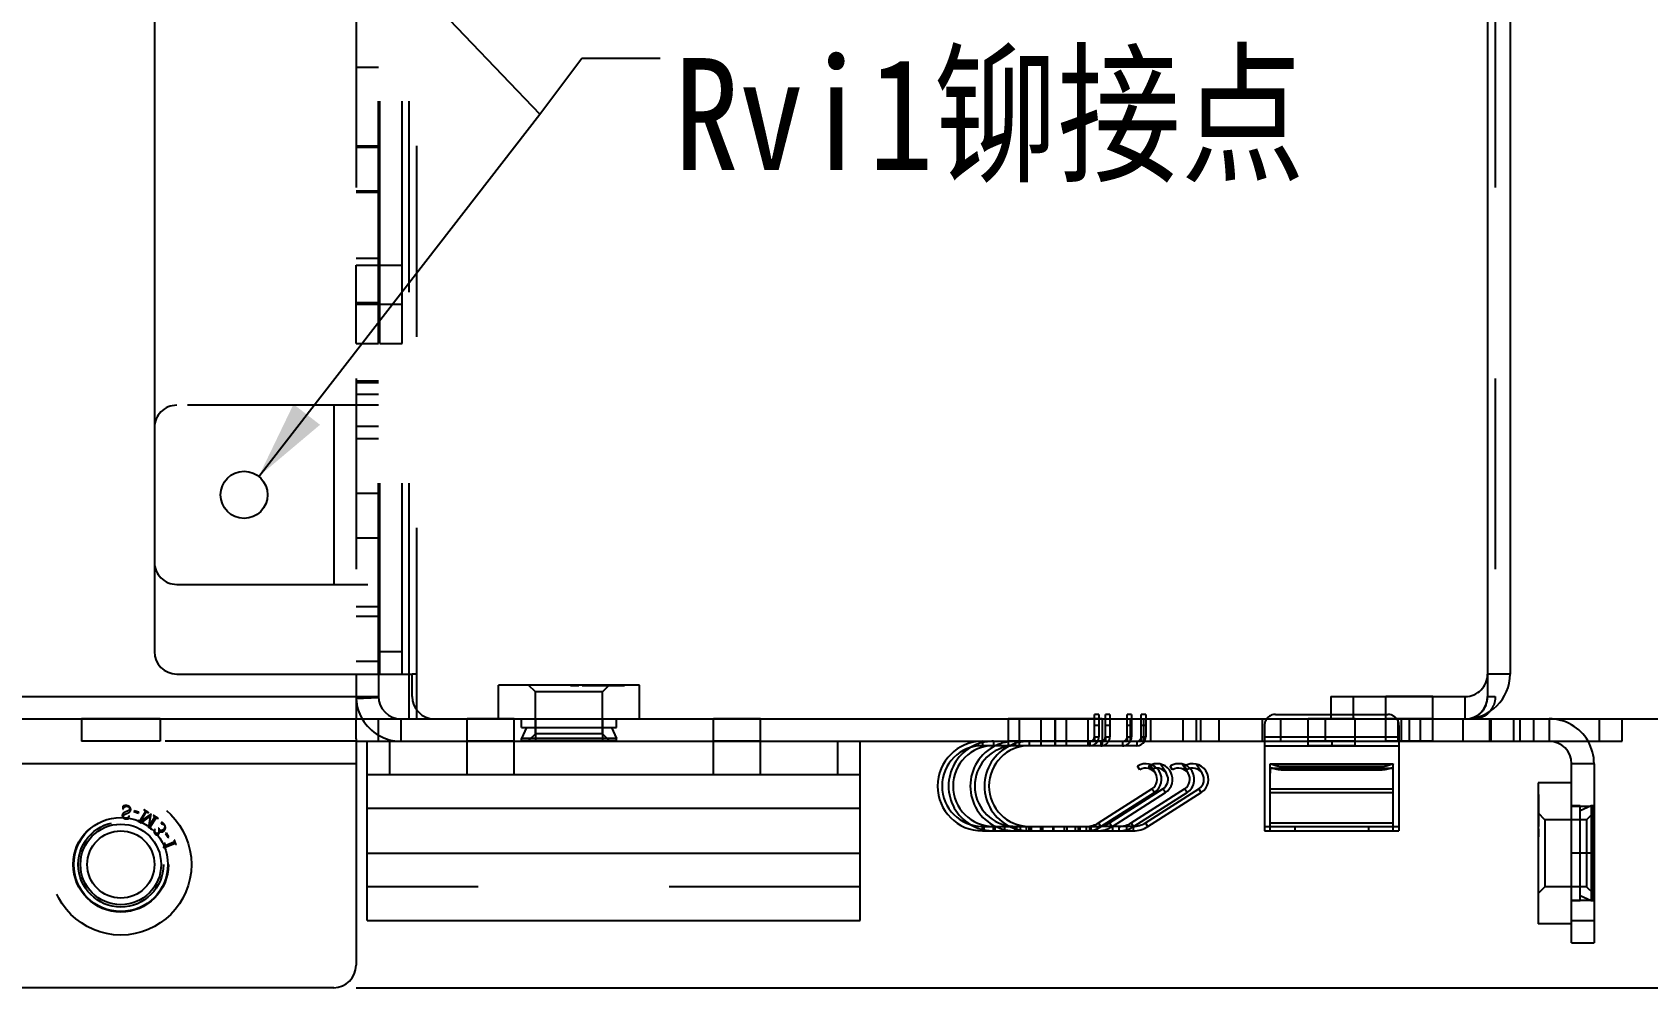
# Model space of a CAD drawing. Header units: millimetres. Extents: x 0 to 8948, y -1340 to 1100.
# Drawn here: x 5076 to 5148.1, y -556 to -513.4 of the extents above; entities that cross this region are included whole.
import ezdxf

# ---------------------------------------------------------------- set-up
doc = ezdxf.new("R2010")
doc.units = ezdxf.units.MM
doc.header["$LTSCALE"] = 85.25
doc.header["$PDMODE"] = 3
doc.header["$PDSIZE"] = 8
doc.linetypes.add('HIDDEN', pattern=[0.2, 0.1, -0.1])
doc.layers.get('0').update_dxf_attribs({"linetype": 'CONTINUOUS'})
doc.layers.get('Defpoints').update_dxf_attribs({"linetype": 'CONTINUOUS'})
doc.layers.add('02___PRT_ALL_AXES', color=7, linetype='CONTINUOUS')
doc.layers.add('DEFAULT_2', color=8, linetype='HIDDEN')
doc.styles.get("Standard").update_dxf_attribs({"font": 'txt', "width": 0.85})
doc.dimstyles.new('DIMSTYLE_1', dxfattribs={"dimtxt": 5, "dimasz": 3.5, "dimexe": 1.5, "dimexo": 1, "dimgap": 1.25, "dimtad": 1, "dimdsep": 46, "dimtxsty": 'Standard', "dimblk": '_FILLED', "dimblk1": '_FILLED', "dimblk2": '_FILLED', "dimcen": 0.09, "dimadec": 0, "dimazin": 0, "dimtp": 0.01, "dimtm": 0.01, "dimtfac": 1, "dimtofl": 0, "dimtmove": 0, "dimatfit": 3, "dimldrblk": '_FILLED', "dimfxl": 0, "dimtolj": 1, "dimarcsym": 0})
doc.dimstyles.get("Standard").update_dxf_attribs({"dimtxt": 2.5, "dimasz": 3.5, "dimexe": 1.5, "dimexo": 1, "dimtad": 1, "dimdsep": 46, "dimtxsty": 'Standard', "dimblk": '_FILLED', "dimblk1": '_FILLED', "dimblk2": '_FILLED', "dimcen": 0.09, "dimadec": 0, "dimazin": 0, "dimtol": 1, "dimtp": 0.01, "dimtm": 0.01, "dimtfac": 1, "dimtofl": 0, "dimtmove": 0, "dimatfit": 3, "dimldrblk": '_FILLED', "dimfxl": 0, "dimtolj": 1, "dimarcsym": 0})

# ---------------------------------------------------------------- blocks, each defined once
blk = doc.blocks.new('_FILLED')
at = {"color": 0, "linetype": 'ByBlock'}
blk.add_solid([(0, 0), (-1, 0.214), (-1, -0.214)], dxfattribs=at)
blk = doc.blocks.new('*D90')
at = {"color": 0, "linetype": 'Continuous', "lineweight": -2, "transparency": 16777216}
for p, q in [((5140.948, -492.731), (5163.981, -492.731)), ((5162.481, -496.231), (5162.481, -540.531)), ((5146.948, -544.031), (5163.981, -544.031))]:
    blk.add_line(p, q, dxfattribs=at)
at = {"layer": 'Defpoints', "color": 0, "linetype": 'Continuous', "transparency": 16777216}
for p in [(5139.948, -492.731), (5145.948, -544.031), (5162.481, -544.031)]:
    blk.add_point(p, dxfattribs=at)
at = {"color": 0, "linetype": 'Continuous', "lineweight": -2, "transparency": 16777216, "xscale": 3.5, "yscale": 3.5, "zscale": 3.5}
for p, rotation in [((5162.481, -492.731), 90), ((5162.481, -544.031), 270)]:
    blk.add_blockref('_FILLED', p, dxfattribs=dict(at, rotation=rotation))
at = {"color": 0, "linetype": 'Continuous', "transparency": 16777216, "insert": (5156.231, -518.381), "char_height": 5, "width": 21.25, "attachment_point": 2, "rotation": 90}
blk.add_mtext('\\A1;*51.3', dxfattribs=at)
blk = doc.blocks.new('*D91')
at = {"color": 0, "linetype": 'Continuous', "lineweight": -2, "transparency": 16777216}
for p, q in [((5090.448, -476.031), (5190.385, -476.031)), ((5188.885, -479.531), (5188.885, -552.531)), ((5090.448, -556.031), (5190.385, -556.031))]:
    blk.add_line(p, q, dxfattribs=at)
at = {"layer": 'Defpoints', "color": 0, "linetype": 'Continuous', "transparency": 16777216}
for p in [(5089.448, -476.031), (5089.448, -556.031), (5188.885, -556.031)]:
    blk.add_point(p, dxfattribs=at)
at = {"color": 0, "linetype": 'Continuous', "lineweight": -2, "transparency": 16777216, "xscale": 3.5, "yscale": 3.5, "zscale": 3.5}
for p, rotation in [((5188.885, -476.031), 90), ((5188.885, -556.031), 270)]:
    blk.add_blockref('_FILLED', p, dxfattribs=dict(at, rotation=rotation))
at = {"color": 0, "linetype": 'Continuous', "transparency": 16777216, "insert": (5182.635, -516.031), "char_height": 5, "width": 12.75, "attachment_point": 2, "rotation": 90}
blk.add_mtext('\\A1;*80', dxfattribs=at)

msp = doc.modelspace()

# ---------------------------------------------------------------- linework, layer by layer
at = {"color": 3, "linetype": 'Continuous'}
for p, q in [((5140.948, -494.731), (5140.948, -543.031)), ((5141.948, -494.731), (5141.948, -542.031)), ((5081.448, -495.731), (5081.448, -541.031)), ((5082.448, -542.031), (5092.948, -542.031)), ((5090.448, -542.031), (5090.448, -544.031)), ((5091.448, -542.031), (5091.448, -543.031)), ((5092.948, -543.031), (5092.948, -542.031)), ((4774.448, -543.031), (5090.448, -543.031)), ((4774.448, -544.031), (5146.948, -544.031)), ((5090.448, -544.921), (5090.448, -555.031)), ((5130.988, -545.031), (5130.988, -549.031)), ((5136.988, -545.031), (5136.988, -549.031)), ((5090.448, -546.031), (4774.448, -546.031)), ((5145.698, -546.031), (5145.698, -554.031)), ((5112.948, -546.531), (5090.948, -546.531)), ((5090.948, -553.031), (5090.948, -546.531)), ((5112.948, -553.031), (5112.948, -546.531)), ((5123.693, -548.842), (5126.075, -547.321)), ((5124.201, -548.831), (5126.565, -547.321)), ((5125.177, -548.827), (5127.535, -547.321)), ((5125.783, -548.842), (5128.165, -547.321)), ((5112.948, -548.031), (5090.948, -548.031)), ((5118.398, -549.031), (5125.137, -549.031)), ((5130.988, -549.031), (5136.988, -549.031)), ((5090.948, -550.031), (5112.948, -550.031)), ((5090.948, -553.031), (5112.948, -553.031)), ((5089.448, -556.031), (4981.948, -556.031))]:
    msp.add_line(p, q, dxfattribs=at)
at = {"color": 7, "linetype": 'Continuous'}
for p, q in [((5092.824, -544.031), (5092.824, -542.031)), ((5141.948, -542.031), (5140.948, -542.031)), ((5090.448, -543.031), (5091.448, -543.031)), ((5091.449, -543.085), (5090.451, -543.138)), ((5090.448, -544.921), (5090.448, -544.031)), ((5091.448, -545.031), (5091.448, -544.031)), ((5145.948, -545.031), (5145.948, -544.031)), ((5146.948, -545.031), (5146.948, -544.031)), ((5090.448, -545.031), (5146.948, -545.031)), ((5090.948, -546.531), (5090.948, -545.031)), ((5091.948, -546.531), (5091.948, -545.031)), ((5111.948, -546.531), (5111.948, -545.031)), ((5112.948, -546.531), (5112.948, -545.031)), ((5118.398, -545.031), (5118.398, -545.231)), ((5125.288, -545.231), (5118.398, -545.231)), ((5123.198, -545.031), (5123.198, -545.231)), ((5125.288, -545.031), (5125.288, -545.231)), ((5125.429, -546.31), (5125.321, -546.141)), ((5126.119, -546.462), (5125.855, -546.049)), ((5125.919, -546.31), (5125.895, -546.273)), ((5126.609, -546.462), (5126.345, -546.049)), ((5126.889, -546.31), (5126.781, -546.141)), ((5127.579, -546.462), (5127.315, -546.049)), ((5127.519, -546.31), (5127.411, -546.141)), ((5128.209, -546.462), (5127.945, -546.049)), ((5145.698, -546.031), (5144.698, -546.031)), ((5144.698, -554.031), (5144.698, -546.031)), ((5123.586, -548.674), (5125.967, -547.153)), ((5124.076, -548.674), (5126.457, -547.153)), ((5125.046, -548.674), (5127.427, -547.153)), ((5125.676, -548.674), (5128.057, -547.153)), ((5126.075, -547.321), (5125.967, -547.153)), ((5126.565, -547.321), (5126.457, -547.153)), ((5127.535, -547.321), (5127.427, -547.153)), ((5128.165, -547.321), (5128.057, -547.153)), ((5144.698, -546.881), (5143.198, -546.881)), ((5143.198, -546.881), (5143.198, -553.181)), ((5118.398, -548.831), (5123.047, -548.831)), ((5118.398, -549.031), (5118.398, -548.831)), ((5118.465, -548.831), (5118.465, -549.031)), ((5118.898, -548.831), (5118.898, -549.031)), ((5123.047, -549.031), (5123.047, -548.831)), ((5123.693, -548.842), (5123.586, -548.674)), ((5125.137, -548.831), (5123.711, -548.831)), ((5124.176, -548.831), (5124.076, -548.674)), ((5125.146, -548.83), (5125.046, -548.674)), ((5125.137, -549.031), (5125.137, -548.831)), ((5125.783, -548.842), (5125.676, -548.674)), ((5144.698, -553.181), (5143.198, -553.181)), ((5144.698, -553.031), (5145.698, -553.031)), ((5144.698, -554.031), (5145.698, -554.031))]:
    msp.add_line(p, q, dxfattribs=at)
for radius in [1.8, 1.5]:
    msp.add_circle((5079.948, -550.531), radius, dxfattribs=at)
at = {"color": 3, "linetype": 'Continuous'}
for centre, radius, start, end in [((5082.448, -541.031), 1, 180, 270), ((5139.948, -542.031), 2, 270, 0), ((5092.448, -543.031), 1, 180, 270), ((5093.948, -543.031), 1, 180, 270), ((5139.948, -543.031), 1, 270, 0), ((5143.698, -546.031), 2, 0, 30.13533), ((5118.398, -547.031), 2, 90, 270), ((5118.888, -547.031), 2, 120.99268, 239.00732), ((5119.858, -547.031), 2, 115.38908, 244.61092), ((5120.488, -547.031), 2, 115.38908, 244.61092), ((5125.698, -546.731), 0.7, 302.57236, 122.57236), ((5126.188, -546.731), 0.7, 302.57236, 110.87771), ((5127.158, -546.731), 0.7, 63.36897, 122.57236), ((5127.788, -546.731), 0.7, 302.57236, 122.57236), ((5127.158, -546.731), 0.7, 302.57236, 43.7689), ((5123.047, -547.831), 1.2, 270, 302.57236), ((5125.137, -547.831), 1.2, 270, 302.57236), ((5089.448, -555.031), 1, 270, 0)]:
    msp.add_arc(centre, radius, start, end, dxfattribs=at)
at = {"color": 7, "linetype": 'Continuous'}
for centre, radius, start, end in [((5092.448, -543.031), 2, 183.07692, 210.14935), ((5118.398, -547.031), 1.8, 90, 270), ((5118.888, -547.031), 1.8, 90, 270), ((5119.858, -547.031), 1.8, 98.83853, 261.16147), ((5120.488, -547.031), 1.8, 90, 270), ((5123.198, -544.831), 0.4, 270, 329.64444), ((5125.288, -544.831), 0.4, 270, 329.64444), ((5143.698, -546.031), 1, 0, 90), ((5125.698, -546.731), 0.5, 302.57236, 122.57236), ((5126.188, -546.731), 0.5, 119.91535, 122.57236), ((5126.188, -546.731), 0.5, 302.57236, 90.31331), ((5127.158, -546.731), 0.5, 302.57236, 122.57236), ((5127.788, -546.731), 0.5, 302.57236, 122.57236), ((5123.047, -547.831), 1, 270, 302.57236), ((5123.537, -547.831), 1, 282.31801, 302.57236), ((5124.507, -547.831), 1, 270, 302.57236), ((5125.137, -547.831), 1, 270, 302.57236)]:
    msp.add_arc(centre, radius, start, end, dxfattribs=at)
at = {"color": 3, "linetype": 'Continuous'}
for points in [[(5140.71, -543.955), (5140.598, -544.004), (5140.473, -544.031), (5140.35, -544.031)], [(5141.015, -543.738), (5140.929, -543.829), (5140.824, -543.905), (5140.71, -543.955)]]:
    msp.add_open_spline(points, degree=3, dxfattribs=at)
at = {"layer": '02___PRT_ALL_AXES', "color": 8, "linetype": 'HIDDEN'}
for p, q in [((5090.448, -523.781), (5091.448, -523.781)), ((5090.448, -527.281), (5090.448, -523.781)), ((5091.448, -527.281), (5091.448, -523.781)), ((5091.508, -523.781), (5092.508, -523.781)), ((5091.508, -527.281), (5091.508, -523.781)), ((5092.508, -527.281), (5092.508, -523.781)), ((5091.448, -525.531), (5090.448, -525.531)), ((5092.508, -525.531), (5091.508, -525.531)), ((5090.448, -527.281), (5091.448, -527.281)), ((5091.508, -527.281), (5092.508, -527.281)), ((5138.498, -543.031), (5136.398, -543.031)), ((5136.398, -545.031), (5136.398, -543.031)), ((5138.498, -545.031), (5138.498, -543.031)), ((5081.698, -544.031), (5078.198, -544.031)), ((5078.198, -544.031), (5078.198, -545.031)), ((5081.698, -544.031), (5081.698, -545.031)), ((5097.498, -544.031), (5095.398, -544.031)), ((5095.398, -546.531), (5095.398, -544.031)), ((5097.498, -546.531), (5097.498, -544.031)), ((5098.448, -544.031), (5101.448, -544.031)), ((5098.448, -544.031), (5098.448, -545.031)), ((5101.448, -544.031), (5101.448, -545.031)), ((5108.498, -544.031), (5106.398, -544.031)), ((5106.398, -546.531), (5106.398, -544.031)), ((5108.498, -546.531), (5108.498, -544.031)), ((5123.738, -544.031), (5119.548, -544.031)), ((5119.548, -544.031), (5119.548, -545.231)), ((5120.038, -544.031), (5120.038, -545.231)), ((5121.008, -544.031), (5121.008, -545.231)), ((5121.638, -544.031), (5121.638, -545.231)), ((5121.648, -544.031), (5121.648, -545.231)), ((5122.138, -544.031), (5122.138, -545.231)), ((5123.108, -544.031), (5123.108, -545.231)), ((5123.738, -544.031), (5123.738, -545.231)), ((5135.038, -544.031), (5132.938, -544.031)), ((5132.938, -545.231), (5132.938, -544.031)), ((5135.038, -545.231), (5135.038, -544.031)), ((5138.498, -544.031), (5136.398, -544.031)), ((5137.448, -544.031), (5137.448, -545.031)), ((5081.698, -545.031), (5078.198, -545.031)), ((5097.498, -545.031), (5095.398, -545.031)), ((5098.448, -545.031), (5101.448, -545.031)), ((5108.498, -545.031), (5106.398, -545.031)), ((5123.738, -545.031), (5119.548, -545.031)), ((5123.738, -545.231), (5119.548, -545.231)), ((5135.038, -545.031), (5132.938, -545.031)), ((5135.038, -545.231), (5132.938, -545.231)), ((5133.988, -545.031), (5133.988, -545.231)), ((5138.498, -545.031), (5136.398, -545.031)), ((5097.498, -546.531), (5095.398, -546.531)), ((5108.498, -546.531), (5106.398, -546.531)), ((5144.698, -547.931), (5145.698, -547.931)), ((5144.698, -552.131), (5144.698, -547.931)), ((5145.698, -552.131), (5145.698, -547.931)), ((5145.698, -550.031), (5144.698, -550.031)), ((5144.698, -552.131), (5145.698, -552.131))]:
    msp.add_line(p, q, dxfattribs=at)
at = {"layer": '02___PRT_ALL_AXES', "color": 3, "linetype": 'Continuous'}
for centre, radius in [((5085.448, -534.031), 1.05), ((5079.948, -550.531), 2.1)]:
    msp.add_circle(centre, radius, dxfattribs=at)
at = {"layer": 'DEFAULT_2', "color": 8, "linetype": 'HIDDEN'}
for p, q in [((5090.448, -494.731), (5090.448, -542.031)), ((5091.448, -542.031), (5091.448, -494.731)), ((5091.508, -542.031), (5091.508, -494.731)), ((5092.508, -542.031), (5092.508, -494.731)), ((5092.824, -542.031), (5092.824, -494.731)), ((5093.166, -544.031), (5093.166, -494.731)), ((5141.29, -494.731), (5141.29, -543.031)), ((5091.448, -514.96), (5090.448, -514.96)), ((5091.448, -518.46), (5090.448, -518.46)), ((5091.448, -518.531), (5090.448, -518.531)), ((5090.448, -520.46), (5091.448, -520.46)), ((5091.448, -520.531), (5090.448, -520.531)), ((5090.448, -523.46), (5091.448, -523.46)), ((5091.448, -525.46), (5090.448, -525.46)), ((5091.448, -528.96), (5090.448, -528.96)), ((5091.448, -529.031), (5090.448, -529.031)), ((5090.448, -529.531), (5091.448, -529.531)), ((5091.448, -530.031), (5082.448, -530.031)), ((5089.448, -530.031), (5089.448, -538.031)), ((5090.448, -530.96), (5091.448, -530.96)), ((5091.448, -531.531), (5090.448, -531.531)), ((5090.448, -533.96), (5091.448, -533.96)), ((5091.448, -535.96), (5090.448, -535.96)), ((5082.448, -538.031), (5091.448, -538.031)), ((5091.448, -539.031), (5090.448, -539.031)), ((5091.448, -539.46), (5090.448, -539.46)), ((5091.508, -541.031), (5092.508, -541.031)), ((5090.448, -541.46), (5091.448, -541.46)), ((5093.166, -542.031), (5092.948, -542.031)), ((5103.098, -542.531), (5096.798, -542.531)), ((5096.798, -544.031), (5096.798, -542.531)), ((5098.448, -542.831), (5098.148, -542.531)), ((5101.448, -542.831), (5098.448, -542.831)), ((5098.448, -544.701), (5098.448, -542.831)), ((5100.011, -542.531), (5100.011, -542.551)), ((5100.392, -542.551), (5100.011, -542.551)), ((5100.012, -542.551), (5100.012, -542.531)), ((5100.039, -542.551), (5100.039, -542.531)), ((5100.044, -542.531), (5100.044, -542.551)), ((5100.05, -542.551), (5100.05, -542.531)), ((5100.052, -542.551), (5100.052, -542.531)), ((5100.058, -542.531), (5100.058, -542.551)), ((5100.058, -542.551), (5100.058, -542.531)), ((5100.084, -542.551), (5100.084, -542.531)), ((5100.091, -542.551), (5100.091, -542.531)), ((5100.118, -542.551), (5100.118, -542.531)), ((5100.163, -542.551), (5100.163, -542.531)), ((5100.175, -542.551), (5100.175, -542.531)), ((5100.199, -542.551), (5100.199, -542.531)), ((5100.208, -542.551), (5100.208, -542.531)), ((5100.209, -542.551), (5100.209, -542.531)), ((5100.225, -542.551), (5100.225, -542.531)), ((5100.303, -542.551), (5100.303, -542.531)), ((5100.306, -542.551), (5100.306, -542.531)), ((5100.311, -542.531), (5100.311, -542.551)), ((5100.311, -542.551), (5100.311, -542.531)), ((5100.318, -542.551), (5100.318, -542.531)), ((5100.34, -542.551), (5100.34, -542.531)), ((5100.34, -542.551), (5100.34, -542.531)), ((5100.341, -542.551), (5100.341, -542.531)), ((5100.351, -542.551), (5100.351, -542.531)), ((5100.391, -542.551), (5100.391, -542.531)), ((5100.392, -542.551), (5100.392, -542.531)), ((5100.532, -542.551), (5100.532, -542.531)), ((5102.423, -542.551), (5100.532, -542.551)), ((5100.543, -542.551), (5100.543, -542.531)), ((5100.703, -542.551), (5100.703, -542.531)), ((5100.71, -542.551), (5100.71, -542.531)), ((5100.738, -542.551), (5100.738, -542.531)), ((5100.75, -542.551), (5100.75, -542.531)), ((5100.779, -542.551), (5100.779, -542.531)), ((5100.786, -542.551), (5100.786, -542.531)), ((5100.814, -542.551), (5100.814, -542.531)), ((5100.849, -542.531), (5100.849, -542.551)), ((5100.978, -542.551), (5100.978, -542.531)), ((5100.986, -542.531), (5100.986, -542.551)), ((5101.016, -542.551), (5101.016, -542.531)), ((5101.034, -542.531), (5101.034, -542.551)), ((5101.044, -542.551), (5101.044, -542.531)), ((5101.057, -542.551), (5101.057, -542.531)), ((5101.085, -542.551), (5101.085, -542.531)), ((5101.103, -542.531), (5101.103, -542.551)), ((5101.179, -542.551), (5101.179, -542.531)), ((5101.18, -542.551), (5101.18, -542.531)), ((5101.187, -542.551), (5101.187, -542.531)), ((5101.216, -542.551), (5101.216, -542.531)), ((5101.255, -542.551), (5101.255, -542.531)), ((5101.257, -542.551), (5101.257, -542.531)), ((5101.267, -542.531), (5101.267, -542.551)), ((5101.268, -542.551), (5101.268, -542.531)), ((5101.279, -542.531), (5101.279, -542.551)), ((5101.291, -542.551), (5101.291, -542.531)), ((5101.302, -542.551), (5101.302, -542.531)), ((5101.326, -542.531), (5101.326, -542.551)), ((5101.333, -542.551), (5101.333, -542.531)), ((5101.392, -542.551), (5101.392, -542.531)), ((5101.4, -542.531), (5101.4, -542.551)), ((5101.433, -542.551), (5101.433, -542.531)), ((5101.434, -542.531), (5101.434, -542.551)), ((5101.435, -542.531), (5101.435, -542.551)), ((5101.448, -542.831), (5101.748, -542.531)), ((5101.448, -544.701), (5101.448, -542.831)), ((5101.449, -542.551), (5101.449, -542.531)), ((5101.461, -542.551), (5101.461, -542.531)), ((5101.464, -542.531), (5101.464, -542.551)), ((5101.465, -542.551), (5101.465, -542.531)), ((5101.474, -542.551), (5101.474, -542.531)), ((5101.479, -542.531), (5101.479, -542.551)), ((5101.492, -542.551), (5101.492, -542.531)), ((5101.494, -542.551), (5101.494, -542.531)), ((5101.51, -542.551), (5101.51, -542.531)), ((5101.516, -542.551), (5101.516, -542.531)), ((5101.541, -542.531), (5101.541, -542.551)), ((5101.552, -542.551), (5101.552, -542.531)), ((5101.553, -542.551), (5101.553, -542.531)), ((5101.614, -542.551), (5101.614, -542.531)), ((5101.615, -542.551), (5101.615, -542.531)), ((5101.622, -542.551), (5101.622, -542.531)), ((5101.624, -542.551), (5101.624, -542.531)), ((5101.637, -542.531), (5101.637, -542.551)), ((5101.64, -542.551), (5101.64, -542.531)), ((5101.643, -542.551), (5101.643, -542.531)), ((5101.657, -542.531), (5101.657, -542.551)), ((5101.658, -542.551), (5101.658, -542.531)), ((5101.66, -542.551), (5101.66, -542.531)), ((5101.662, -542.551), (5101.662, -542.531)), ((5101.68, -542.551), (5101.68, -542.531)), ((5101.747, -542.531), (5101.747, -542.551)), ((5101.754, -542.531), (5101.754, -542.551)), ((5101.756, -542.551), (5101.756, -542.531)), ((5101.76, -542.551), (5101.76, -542.531)), ((5101.79, -542.551), (5101.79, -542.531)), ((5101.802, -542.551), (5101.802, -542.531)), ((5101.847, -542.551), (5101.847, -542.531)), ((5101.848, -542.531), (5101.848, -542.551)), ((5101.859, -542.551), (5101.859, -542.531)), ((5101.87, -542.551), (5101.87, -542.531)), ((5101.876, -542.551), (5101.876, -542.531)), ((5101.877, -542.551), (5101.877, -542.531)), ((5101.904, -542.551), (5101.904, -542.531)), ((5101.906, -542.551), (5101.906, -542.531)), ((5101.907, -542.551), (5101.907, -542.531)), ((5101.927, -542.551), (5101.927, -542.531)), ((5101.939, -542.551), (5101.939, -542.531)), ((5101.948, -542.551), (5101.948, -542.531)), ((5101.981, -542.551), (5101.981, -542.531)), ((5102.062, -542.551), (5102.062, -542.531)), ((5102.095, -542.551), (5102.095, -542.531)), ((5102.318, -542.531), (5102.318, -542.551)), ((5102.328, -542.551), (5102.328, -542.531)), ((5102.339, -542.551), (5102.339, -542.531)), ((5102.34, -542.551), (5102.34, -542.531)), ((5102.341, -542.551), (5102.341, -542.531)), ((5102.342, -542.531), (5102.342, -542.551)), ((5102.38, -542.551), (5102.38, -542.531)), ((5102.387, -542.531), (5102.387, -542.551)), ((5102.41, -542.551), (5102.41, -542.531)), ((5102.423, -542.551), (5102.423, -542.531)), ((5103.098, -544.031), (5103.098, -542.531)), ((5133.948, -543.031), (5139.948, -543.031)), ((5133.948, -543.031), (5133.948, -544.031)), ((5134.948, -543.031), (5134.948, -544.031)), ((5139.948, -544.031), (5139.948, -543.031)), ((5140.948, -543.031), (5141.29, -543.031)), ((5092.448, -544.031), (5092.448, -545.031)), ((5097.823, -544.411), (5097.823, -544.031)), ((5102.073, -544.411), (5102.073, -544.031)), ((5123.598, -543.831), (5123.398, -543.831)), ((5123.398, -544.831), (5123.398, -543.831)), ((5123.598, -543.831), (5123.598, -544.831)), ((5124.088, -543.831), (5123.888, -543.831)), ((5123.888, -544.831), (5123.888, -543.831)), ((5124.088, -543.831), (5124.088, -544.831)), ((5125.058, -543.831), (5124.858, -543.831)), ((5124.858, -544.831), (5124.858, -543.831)), ((5124.998, -544.031), (5124.998, -545.031)), ((5125.058, -543.831), (5125.058, -544.831)), ((5125.688, -543.831), (5125.488, -543.831)), ((5125.488, -544.831), (5125.488, -543.831)), ((5125.588, -544.031), (5125.588, -545.031)), ((5125.688, -543.831), (5125.688, -544.831)), ((5125.898, -544.031), (5125.898, -545.031)), ((5125.908, -544.031), (5125.908, -545.031)), ((5127.338, -544.031), (5127.338, -545.031)), ((5127.948, -545.031), (5127.948, -544.031)), ((5128.138, -544.031), (5128.138, -545.031)), ((5128.948, -544.031), (5128.948, -545.031)), ((5130.888, -544.031), (5130.888, -545.031)), ((5131.488, -543.831), (5136.488, -543.831)), ((5131.698, -544.031), (5131.698, -545.031)), ((5133.698, -544.031), (5133.698, -545.031)), ((5136.948, -544.031), (5136.948, -545.031)), ((5137.088, -544.031), (5137.088, -545.031)), ((5137.948, -545.031), (5137.948, -544.031)), ((5139.838, -544.031), (5139.838, -545.031)), ((5141.038, -544.031), (5141.038, -545.031)), ((5141.098, -544.031), (5141.098, -545.031)), ((5142.098, -544.031), (5142.098, -545.031)), ((5142.108, -544.031), (5142.108, -545.031)), ((5142.388, -544.031), (5142.388, -545.031)), ((5142.998, -544.031), (5142.998, -545.031)), ((5143.698, -544.031), (5143.698, -545.031)), ((5097.823, -544.411), (5102.073, -544.411)), ((5098.048, -544.411), (5097.823, -544.901)), ((5102.073, -544.901), (5097.823, -544.901)), ((5097.823, -545.001), (5097.823, -544.901)), ((5097.823, -545.001), (5102.073, -545.001)), ((5098.448, -544.701), (5098.148, -545.001)), ((5101.448, -544.701), (5098.448, -544.701)), ((5101.448, -544.701), (5101.748, -545.001)), ((5101.848, -544.411), (5102.073, -544.901)), ((5102.073, -545.001), (5102.073, -544.901)), ((5123.598, -544.331), (5123.398, -544.331)), ((5123.398, -544.831), (5123.598, -544.831)), ((5123.398, -544.831), (5123.398, -545.031)), ((5124.088, -544.331), (5123.888, -544.331)), ((5123.888, -544.831), (5124.088, -544.831)), ((5123.888, -544.831), (5123.888, -545.031)), ((5125.058, -544.331), (5124.858, -544.331)), ((5124.858, -544.831), (5125.058, -544.831)), ((5124.858, -544.831), (5124.858, -545.031)), ((5125.688, -544.331), (5125.488, -544.331)), ((5125.488, -544.831), (5125.688, -544.831)), ((5125.488, -544.831), (5125.488, -545.031)), ((5130.988, -544.331), (5130.988, -545.031)), ((5130.988, -544.831), (5136.988, -544.831)), ((5136.988, -544.331), (5136.988, -545.031)), ((5090.448, -545.031), (4774.448, -545.031)), ((5118.888, -545.031), (5118.888, -545.231)), ((5119.858, -545.031), (5119.858, -545.231)), ((5120.488, -545.031), (5120.488, -545.231)), ((5123.688, -545.031), (5123.688, -545.231)), ((5124.658, -545.031), (5124.658, -545.231)), ((5130.988, -545.231), (5136.988, -545.231)), ((5125.895, -546.273), (5125.811, -546.141)), ((5131.238, -549.031), (5131.238, -546.049)), ((5131.255, -546.031), (5136.721, -546.031)), ((5131.296, -546.231), (5136.679, -546.231)), ((5131.738, -546.141), (5136.238, -546.141)), ((5131.738, -546.31), (5131.738, -546.141)), ((5131.738, -546.31), (5136.238, -546.31)), ((5136.238, -546.31), (5136.238, -546.141)), ((5136.738, -549.031), (5136.738, -546.049)), ((5131.238, -547.153), (5136.738, -547.153)), ((5131.238, -547.321), (5136.738, -547.321)), ((5143.218, -547.402), (5143.198, -547.402)), ((5143.218, -547.404), (5143.198, -547.404)), ((5143.218, -547.43), (5143.198, -547.43)), ((5143.218, -547.431), (5143.198, -547.431)), ((5143.218, -547.462), (5143.198, -547.462)), ((5143.218, -547.466), (5143.198, -547.466)), ((5143.218, -547.472), (5143.198, -547.472)), ((5143.218, -547.552), (5143.198, -547.552)), ((5143.218, -547.565), (5143.198, -547.565)), ((5143.218, -547.567), (5143.198, -547.567)), ((5143.198, -547.589), (5143.218, -547.589)), ((5143.218, -547.595), (5143.198, -547.595)), ((5143.218, -547.601), (5143.198, -547.601)), ((5143.218, -547.616), (5143.198, -547.616)), ((5143.218, -547.634), (5143.198, -547.634)), ((5143.218, -547.635), (5143.198, -547.635)), ((5143.218, -547.652), (5143.198, -547.652)), ((5143.218, -547.668), (5143.198, -547.668)), ((5143.218, -547.668), (5143.198, -547.668)), ((5143.218, -547.671), (5143.198, -547.671)), ((5143.218, -547.684), (5143.198, -547.684)), ((5143.198, -547.687), (5143.218, -547.687)), ((5143.218, -547.69), (5143.198, -547.69)), ((5143.218, -547.697), (5143.198, -547.697)), ((5143.198, -547.698), (5143.218, -547.698)), ((5143.218, -547.71), (5143.198, -547.71)), ((5143.218, -547.712), (5143.198, -547.712)), ((5143.218, -547.723), (5143.198, -547.723)), ((5143.218, -547.734), (5143.198, -547.734)), ((5143.218, -547.742), (5143.198, -547.742)), ((5143.218, -547.755), (5143.198, -547.755)), ((5143.218, -547.774), (5143.198, -547.774)), ((5143.218, -547.811), (5143.198, -547.811)), ((5143.218, -547.83), (5143.198, -547.83)), ((5143.198, -547.838), (5143.218, -547.838)), ((5143.218, -547.851), (5143.198, -547.851)), ((5143.218, -547.864), (5143.198, -547.864)), ((5143.218, -547.866), (5143.198, -547.866)), ((5143.218, -547.867), (5143.198, -547.867)), ((5143.218, -547.888), (5143.198, -547.888)), ((5143.218, -547.894), (5143.198, -547.894)), ((5143.218, -547.908), (5143.198, -547.908)), ((5143.218, -547.402), (5143.218, -548.833)), ((5145.078, -547.906), (5144.698, -547.906)), ((5145.568, -547.906), (5145.078, -548.131)), ((5145.078, -552.156), (5145.078, -547.906)), ((5145.668, -547.906), (5145.568, -547.906)), ((5145.568, -547.906), (5145.568, -552.156)), ((5145.668, -552.156), (5145.668, -547.906)), ((5080.044, -547.93), (5080.039, -548.065)), ((5080.039, -548.065), (5080.052, -548.067)), ((5080.318, -548.367), (5080.306, -548.366)), ((5080.311, -548.47), (5080.318, -548.367)), ((5080.543, -548.134), (5080.532, -548.171)), ((5080.532, -548.171), (5080.738, -548.234)), ((5080.75, -548.197), (5080.543, -548.134)), ((5080.71, -548.575), (5080.703, -548.588)), ((5080.786, -548.61), (5080.71, -548.575)), ((5080.738, -548.234), (5080.75, -548.197)), ((5081.034, -548.198), (5080.786, -548.61)), ((5080.814, -548.614), (5081.057, -548.212)), ((5081.302, -548.274), (5080.814, -548.614)), ((5080.849, -548.676), (5081.255, -548.394)), ((5080.986, -548.089), (5080.978, -548.101)), ((5080.978, -548.101), (5081.016, -548.135)), ((5081.103, -548.187), (5081.18, -548.223)), ((5081.255, -548.394), (5081.179, -548.875)), ((5081.18, -548.223), (5081.187, -548.21)), ((5081.216, -548.81), (5081.302, -548.274)), ((5081.435, -548.447), (5081.216, -548.81)), ((5081.279, -548.842), (5081.492, -548.488)), ((5081.4, -548.338), (5081.392, -548.351)), ((5081.392, -548.351), (5081.433, -548.388)), ((5081.541, -548.458), (5081.615, -548.485)), ((5081.615, -548.485), (5081.622, -548.472)), ((5143.218, -547.913), (5143.198, -547.913)), ((5143.218, -547.933), (5143.198, -547.933)), ((5143.218, -547.941), (5143.198, -547.941)), ((5143.198, -547.947), (5143.218, -547.947)), ((5143.218, -547.955), (5143.198, -547.955)), ((5143.198, -547.958), (5143.218, -547.958)), ((5143.218, -547.958), (5143.198, -547.958)), ((5143.198, -547.97), (5143.218, -547.97)), ((5143.198, -547.971), (5143.218, -547.971)), ((5143.218, -547.972), (5143.198, -547.972)), ((5143.218, -547.985), (5143.198, -547.985)), ((5143.218, -547.988), (5143.198, -547.988)), ((5143.218, -547.996), (5143.198, -547.996)), ((5143.198, -547.998), (5143.218, -547.998)), ((5143.218, -548.075), (5143.198, -548.075)), ((5143.218, -548.088), (5143.198, -548.088)), ((5143.218, -548.11), (5143.198, -548.11)), ((5143.218, -548.114), (5143.198, -548.114)), ((5143.218, -548.131), (5143.198, -548.131)), ((5143.218, -548.16), (5143.198, -548.16)), ((5143.198, -548.167), (5143.218, -548.167)), ((5143.218, -548.168), (5143.198, -548.168)), ((5143.198, -548.176), (5143.218, -548.176)), ((5143.218, -548.184), (5143.198, -548.184)), ((5143.218, -548.204), (5143.198, -548.204)), ((5143.218, -548.22), (5143.198, -548.22)), ((5143.218, -548.229), (5143.198, -548.229)), ((5143.498, -548.531), (5143.198, -548.231)), ((5143.218, -548.258), (5143.198, -548.258)), ((5143.218, -548.31), (5143.198, -548.31)), ((5143.198, -548.342), (5143.218, -548.342)), ((5143.218, -548.362), (5143.198, -548.362)), ((5143.218, -548.375), (5143.198, -548.375)), ((5143.218, -548.379), (5143.198, -548.379)), ((5143.218, -548.389), (5143.198, -548.389)), ((5143.218, -548.412), (5143.198, -548.412)), ((5143.198, -548.415), (5143.218, -548.415)), ((5143.218, -548.419), (5143.198, -548.419)), ((5143.218, -548.419), (5143.198, -548.419)), ((5143.218, -548.451), (5143.198, -548.451)), ((5143.198, -548.463), (5143.218, -548.463)), ((5143.218, -548.467), (5143.198, -548.467)), ((5143.218, -548.471), (5143.198, -548.471)), ((5143.198, -548.473), (5143.218, -548.473)), ((5143.218, -548.487), (5143.198, -548.487)), ((5143.198, -548.515), (5143.218, -548.515)), ((5143.218, -548.515), (5143.198, -548.515)), ((5143.218, -548.527), (5143.198, -548.527)), ((5143.218, -548.535), (5143.198, -548.535)), ((5143.218, -548.552), (5143.198, -548.552)), ((5143.218, -548.576), (5143.198, -548.576)), ((5143.198, -548.58), (5143.218, -548.58)), ((5143.218, -548.619), (5143.198, -548.619)), ((5143.218, -548.628), (5143.198, -548.628)), ((5143.218, -548.63), (5143.198, -548.63)), ((5145.368, -548.531), (5143.498, -548.531)), ((5143.498, -548.531), (5143.498, -551.531)), ((5145.668, -548.231), (5145.368, -548.531)), ((5145.368, -548.531), (5145.368, -551.531)), ((5081.333, -548.951), (5081.291, -548.912)), ((5081.326, -548.963), (5081.333, -548.951)), ((5081.479, -548.973), (5081.461, -548.967)), ((5081.657, -548.915), (5081.637, -548.919)), ((5081.754, -548.667), (5081.747, -548.684)), ((5081.981, -549.13), (5081.948, -549.15)), ((5081.948, -549.15), (5082.062, -549.333)), ((5082.095, -549.312), (5081.981, -549.13)), ((5082.062, -549.333), (5082.095, -549.312)), ((5118.448, -548.831), (5118.448, -549.031)), ((5118.888, -549.031), (5118.888, -548.831)), ((5118.938, -548.831), (5118.938, -549.031)), ((5118.955, -548.831), (5118.955, -549.031)), ((5119.388, -548.831), (5119.388, -549.031)), ((5119.858, -549.031), (5119.858, -548.831)), ((5119.908, -548.831), (5119.908, -549.031)), ((5119.925, -548.831), (5119.925, -549.031)), ((5120.098, -549.031), (5120.098, -548.831)), ((5120.358, -548.831), (5120.358, -549.031)), ((5120.488, -549.031), (5120.488, -548.831)), ((5120.538, -548.831), (5120.538, -549.031)), ((5120.555, -548.831), (5120.555, -549.031)), ((5120.588, -549.031), (5120.588, -548.831)), ((5120.598, -549.031), (5120.598, -548.831)), ((5120.988, -548.831), (5120.988, -549.031)), ((5121.088, -549.031), (5121.088, -548.831)), ((5121.098, -549.031), (5121.098, -548.831)), ((5121.558, -549.031), (5121.558, -548.831)), ((5121.588, -549.031), (5121.588, -548.831)), ((5122.058, -549.031), (5122.058, -548.831)), ((5122.188, -549.031), (5122.188, -548.831)), ((5122.558, -549.031), (5122.558, -548.831)), ((5122.688, -549.031), (5122.688, -548.831)), ((5122.748, -548.831), (5122.748, -549.031)), ((5123.047, -548.831), (5123.711, -548.831)), ((5123.188, -549.031), (5123.188, -548.831)), ((5123.238, -548.831), (5123.238, -549.031)), ((5123.537, -549.031), (5123.537, -548.831)), ((5124.183, -548.842), (5124.176, -548.831)), ((5124.183, -548.842), (5124.201, -548.831)), ((5124.208, -548.831), (5124.208, -549.031)), ((5124.507, -549.031), (5124.507, -548.831)), ((5124.838, -548.831), (5124.838, -549.031)), ((5125.153, -548.842), (5125.146, -548.83)), ((5125.153, -548.842), (5125.177, -548.827)), ((5130.988, -548.831), (5136.988, -548.831)), ((5131.238, -548.674), (5136.738, -548.674)), ((5131.238, -548.842), (5136.738, -548.842)), ((5132.338, -548.831), (5132.338, -549.031)), ((5135.638, -548.831), (5135.638, -549.031)), ((5143.218, -548.649), (5143.198, -548.649)), ((5143.218, -548.65), (5143.198, -548.65)), ((5143.198, -548.65), (5143.218, -548.65)), ((5143.218, -548.666), (5143.198, -548.666)), ((5143.218, -548.693), (5143.198, -548.693)), ((5143.218, -548.71), (5143.198, -548.71)), ((5143.198, -548.711), (5143.218, -548.711)), ((5143.218, -548.812), (5143.198, -548.812)), ((5143.218, -548.833), (5143.198, -548.833)), ((5143.198, -548.944), (5143.218, -548.944)), ((5143.218, -548.95), (5143.198, -548.95)), ((5143.218, -548.997), (5143.198, -548.997)), ((5143.198, -549.04), (5143.218, -549.04)), ((5143.218, -549.044), (5143.198, -549.044)), ((5143.218, -549.08), (5143.198, -549.08)), ((5143.218, -549.085), (5143.198, -549.085)), ((5143.218, -549.091), (5143.198, -549.091)), ((5143.218, -549.095), (5143.198, -549.095)), ((5143.198, -549.11), (5143.218, -549.11)), ((5143.218, -549.141), (5143.198, -549.141)), ((5143.218, -549.146), (5143.198, -549.146)), ((5143.218, -549.212), (5143.198, -549.212)), ((5143.198, -549.267), (5143.218, -549.267)), ((5143.218, -549.295), (5143.198, -549.295)), ((5143.218, -548.944), (5143.218, -549.295)), ((5081.848, -549.767), (5081.859, -549.795)), ((5081.859, -549.795), (5082.341, -549.595)), ((5082.318, -549.54), (5081.904, -549.712)), ((5081.904, -549.712), (5081.927, -549.585)), ((5081.927, -549.585), (5081.906, -549.58)), ((5082.342, -549.444), (5082.328, -549.45)), ((5082.328, -549.45), (5082.339, -549.497)), ((5082.387, -549.61), (5082.41, -549.646)), ((5082.41, -549.646), (5082.423, -549.641)), ((5112.948, -551.531), (5090.948, -551.531)), ((5143.498, -551.531), (5143.198, -551.831)), ((5145.368, -551.531), (5143.498, -551.531)), ((5145.078, -552.156), (5144.698, -552.156)), ((5145.568, -552.156), (5145.078, -551.931)), ((5145.368, -551.531), (5145.668, -551.831)), ((5145.668, -552.156), (5145.568, -552.156))]:
    msp.add_line(p, q, dxfattribs=at)
for radius in [3.15, 2.125, 1.9]:
    msp.add_circle((5079.948, -550.531), radius, dxfattribs=at)
for centre, radius, start, end in [((5082.448, -531.031), 1, 90, 180), ((5082.448, -537.031), 1, 180, 270), ((5139.948, -542.031), 1, 270, 0), ((5092.448, -543.031), 2, 180, 183.07692), ((5139.892, -543.033), 1.055, 338.82137, 350.03377), ((5139.885, -543.03), 1.062, 349.98438, 359.96413), ((5140.268, -543.044), 1.02, 323.99173, 338.75703), ((5092.448, -543.031), 2, 210.14935, 270), ((5131.488, -544.331), 0.5, 90, 180), ((5136.488, -544.331), 0.5, 0, 90), ((5140.298, -543.065), 0.983, 316.80553, 323.95254), ((5143.698, -546.031), 2, 30.13533, 90), ((5123.198, -544.831), 0.2, 270, 0), ((5123.198, -544.831), 0.4, 329.64444, 0), ((5123.688, -544.831), 0.4, 270, 0), ((5123.688, -544.831), 0.2, 270, 0), ((5124.658, -544.831), 0.4, 270, 0), ((5124.658, -544.831), 0.2, 270, 0), ((5125.288, -544.831), 0.2, 270, 0), ((5125.288, -544.831), 0.4, 329.64444, 0), ((5118.888, -547.031), 2, 90, 120.99268), ((5119.858, -547.031), 2, 90, 115.38908), ((5119.858, -547.031), 1.8, 90, 98.83853), ((5120.488, -547.031), 2, 90, 115.38908), ((5126.188, -546.731), 0.7, 110.87771, 122.57236), ((5126.188, -546.731), 0.5, 90.31331, 119.91535), ((5127.158, -546.731), 0.7, 43.7689, 63.36897), ((5080.515, -550.15), 1.438, 58.91018, 62.46337), ((5118.888, -547.031), 2, 239.00732, 270), ((5119.858, -547.031), 2, 244.61092, 270), ((5119.858, -547.031), 1.8, 261.16147, 270), ((5120.488, -547.031), 2, 244.61092, 270), ((5123.537, -547.831), 1, 270, 282.31801), ((5123.537, -547.831), 1.2, 270, 302.57236), ((5124.507, -547.831), 1.2, 270, 302.57236)]:
    msp.add_arc(centre, radius, start, end, dxfattribs=at)
for points in [[(5140.368, -543.955), (5140.594, -543.855), (5140.787, -543.645), (5140.876, -543.414)], [(5141.29, -543.031), (5141.29, -543.161), (5141.265, -543.293), (5141.218, -543.414)], [(5140.008, -544.031), (5140.131, -544.031), (5140.256, -544.004), (5140.368, -543.955)], [(5080.208, -547.904), (5080.15, -547.898), (5080.095, -547.907), (5080.044, -547.93)], [(5080.351, -547.966), (5080.319, -547.932), (5080.272, -547.911), (5080.208, -547.904)], [(5080.012, -548.33), (5080.007, -548.372), (5080.02, -548.409), (5080.05, -548.441)], [(5080.058, -548.242), (5080.031, -548.266), (5080.016, -548.295), (5080.012, -548.33)], [(5080.05, -548.441), (5080.08, -548.471), (5080.122, -548.49), (5080.175, -548.496)], [(5080.052, -548.067), (5080.062, -548.022), (5080.084, -547.988), (5080.118, -547.962)], [(5080.084, -548.433), (5080.064, -548.412), (5080.056, -548.389), (5080.059, -548.364)], [(5080.199, -548.168), (5080.133, -548.193), (5080.086, -548.218), (5080.058, -548.242)], [(5080.059, -548.364), (5080.061, -548.344), (5080.071, -548.326), (5080.091, -548.311)], [(5080.163, -548.47), (5080.131, -548.467), (5080.104, -548.454), (5080.084, -548.433)], [(5080.091, -548.311), (5080.111, -548.296), (5080.15, -548.278), (5080.209, -548.255)], [(5080.118, -547.962), (5080.152, -547.937), (5080.187, -547.927), (5080.225, -547.931)], [(5080.306, -548.366), (5080.28, -548.442), (5080.232, -548.477), (5080.163, -548.47)], [(5080.175, -548.496), (5080.228, -548.502), (5080.273, -548.493), (5080.311, -548.47)], [(5080.303, -548.116), (5080.281, -548.132), (5080.247, -548.149), (5080.199, -548.168)], [(5080.209, -548.255), (5080.269, -548.231), (5080.314, -548.209), (5080.341, -548.19)], [(5080.225, -547.931), (5080.26, -547.935), (5080.289, -547.948), (5080.311, -547.972)], [(5080.34, -548.052), (5080.337, -548.078), (5080.325, -548.1), (5080.303, -548.116)], [(5080.311, -547.972), (5080.333, -547.996), (5080.343, -548.022), (5080.34, -548.052)], [(5080.341, -548.19), (5080.369, -548.17), (5080.386, -548.138), (5080.391, -548.095)], [(5080.391, -548.095), (5080.396, -548.044), (5080.383, -548.001), (5080.351, -547.966)], [(5080.703, -548.588), (5080.712, -548.591), (5080.738, -548.606), (5080.779, -548.631)], [(5080.779, -548.631), (5080.813, -548.651), (5080.837, -548.667), (5080.849, -548.676)], [(5081.085, -548.152), (5081.059, -548.136), (5081.025, -548.115), (5080.986, -548.089)], [(5081.016, -548.135), (5081.033, -548.15), (5081.043, -548.161), (5081.044, -548.168)], [(5081.044, -548.168), (5081.045, -548.175), (5081.041, -548.186), (5081.034, -548.198)], [(5081.057, -548.212), (5081.072, -548.187), (5081.087, -548.179), (5081.103, -548.187)], [(5081.187, -548.21), (5081.155, -548.193), (5081.121, -548.173), (5081.085, -548.152)], [(5081.51, -548.408), (5081.477, -548.388), (5081.441, -548.365), (5081.4, -548.338)], [(5081.433, -548.388), (5081.444, -548.397), (5081.449, -548.406), (5081.449, -548.413)], [(5081.449, -548.413), (5081.449, -548.42), (5081.445, -548.431), (5081.435, -548.447)], [(5081.492, -548.488), (5081.502, -548.472), (5081.509, -548.461), (5081.516, -548.458)], [(5081.622, -548.472), (5081.572, -548.444), (5081.534, -548.422), (5081.51, -548.408)], [(5081.516, -548.458), (5081.522, -548.454), (5081.531, -548.454), (5081.541, -548.458)], [(5081.257, -548.919), (5081.282, -548.934), (5081.305, -548.949), (5081.326, -548.963)], [(5081.268, -548.879), (5081.266, -548.869), (5081.27, -548.856), (5081.279, -548.842)], [(5081.291, -548.912), (5081.277, -548.899), (5081.27, -548.888), (5081.268, -548.879)], [(5081.461, -548.967), (5081.441, -549.007), (5081.432, -549.044), (5081.434, -549.076)], [(5081.434, -549.076), (5081.436, -549.108), (5081.449, -549.138), (5081.474, -549.166)], [(5081.465, -549.052), (5081.461, -549.027), (5081.466, -549), (5081.479, -548.973)], [(5081.494, -549.119), (5081.478, -549.101), (5081.469, -549.078), (5081.465, -549.052)], [(5081.474, -549.166), (5081.497, -549.191), (5081.523, -549.205), (5081.553, -549.21)], [(5081.552, -549.149), (5081.531, -549.147), (5081.511, -549.137), (5081.494, -549.119)], [(5081.614, -549.128), (5081.596, -549.145), (5081.575, -549.152), (5081.552, -549.149)], [(5081.553, -549.21), (5081.583, -549.214), (5081.607, -549.209), (5081.624, -549.193)], [(5081.64, -548.971), (5081.648, -549.053), (5081.64, -549.105), (5081.614, -549.128)], [(5081.624, -549.193), (5081.642, -549.177), (5081.653, -549.156), (5081.658, -549.13)], [(5081.637, -548.919), (5081.637, -548.935), (5081.638, -548.953), (5081.64, -548.971)], [(5081.68, -548.987), (5081.665, -548.97), (5081.658, -548.946), (5081.657, -548.915)], [(5081.658, -549.13), (5081.663, -549.103), (5081.663, -549.069), (5081.66, -549.027)], [(5081.66, -549.027), (5081.687, -549.061), (5081.72, -549.079), (5081.76, -549.08)], [(5081.756, -549.015), (5081.725, -549.018), (5081.699, -549.009), (5081.68, -548.987)], [(5081.747, -548.684), (5081.747, -548.692), (5081.749, -548.698), (5081.754, -548.704)], [(5081.802, -548.668), (5081.78, -548.658), (5081.764, -548.658), (5081.754, -548.667)], [(5081.754, -548.704), (5081.761, -548.711), (5081.773, -548.716), (5081.79, -548.72)], [(5081.847, -548.973), (5081.818, -548.998), (5081.788, -549.012), (5081.756, -549.015)], [(5081.76, -549.08), (5081.799, -549.08), (5081.836, -549.065), (5081.87, -549.035)], [(5081.79, -548.72), (5081.831, -548.727), (5081.86, -548.74), (5081.876, -548.758)], [(5081.877, -548.729), (5081.849, -548.698), (5081.823, -548.678), (5081.802, -548.668)], [(5081.906, -548.862), (5081.901, -548.905), (5081.881, -548.942), (5081.847, -548.973)], [(5081.87, -549.035), (5081.914, -548.995), (5081.937, -548.946), (5081.939, -548.889)], [(5081.876, -548.758), (5081.9, -548.785), (5081.911, -548.819), (5081.906, -548.862)], [(5081.939, -548.889), (5081.941, -548.83), (5081.92, -548.777), (5081.877, -548.729)], [(5081.906, -549.58), (5081.897, -549.629), (5081.877, -549.691), (5081.848, -549.767)], [(5082.339, -549.497), (5082.344, -549.517), (5082.337, -549.532), (5082.318, -549.54)], [(5082.341, -549.595), (5082.361, -549.587), (5082.375, -549.592), (5082.387, -549.61)], [(5082.38, -549.544), (5082.365, -549.507), (5082.352, -549.473), (5082.342, -549.444)], [(5082.423, -549.641), (5082.409, -549.612), (5082.395, -549.58), (5082.38, -549.544)]]:
    msp.add_open_spline(points, degree=3, dxfattribs=at)
for points, knots in [([(5131.238, -546.049), (5131.238, -546.044), (5131.239, -546.034), (5131.249, -546.031), (5131.253, -546.031)], [0, 0, 0, 0, 0.522737, 1, 1, 1, 1]), ([(5131.295, -546.231), (5131.287, -546.231), (5131.273, -546.232), (5131.255, -546.245), (5131.246, -546.266), (5131.239, -546.306), (5131.238, -546.372), (5131.238, -546.429), (5131.238, -546.462)], [0, 0, 0, 0, 0.085825, 0.158361, 0.239652, 0.343146, 0.626359, 1, 1, 1, 1]), ([(5131.253, -546.031), (5131.261, -546.031), (5131.282, -546.037), (5131.318, -546.05), (5131.367, -546.069), (5131.426, -546.09), (5131.496, -546.111), (5131.6, -546.134), (5131.682, -546.141), (5131.738, -546.141)], [0, 0, 0, 0, 0.048777, 0.126631, 0.232204, 0.360894, 0.50706, 0.665315, 1, 1, 1, 1]), ([(5131.738, -546.31), (5131.692, -546.31), (5131.603, -546.303), (5131.48, -546.277), (5131.39, -546.251), (5131.331, -546.235), (5131.306, -546.231), (5131.295, -546.231)], [0, 0, 0, 0, 0.304966, 0.591282, 0.833148, 0.927348, 1, 1, 1, 1]), ([(5136.238, -546.141), (5136.294, -546.141), (5136.376, -546.134), (5136.48, -546.111), (5136.549, -546.09), (5136.609, -546.069), (5136.657, -546.05), (5136.694, -546.037), (5136.714, -546.031), (5136.722, -546.031)], [0, 0, 0, 0, 0.334684, 0.492938, 0.639104, 0.767793, 0.873367, 0.951222, 1, 1, 1, 1]), ([(5136.681, -546.231), (5136.67, -546.231), (5136.645, -546.235), (5136.585, -546.251), (5136.496, -546.277), (5136.373, -546.303), (5136.284, -546.31), (5136.238, -546.31)], [0, 0, 0, 0, 0.072654, 0.166856, 0.40872, 0.695035, 1, 1, 1, 1]), ([(5136.738, -546.462), (5136.738, -546.429), (5136.738, -546.372), (5136.737, -546.306), (5136.73, -546.266), (5136.72, -546.245), (5136.702, -546.232), (5136.688, -546.231), (5136.681, -546.231)], [0, 0, 0, 0, 0.373642, 0.656853, 0.760346, 0.841637, 0.914173, 1, 1, 1, 1]), ([(5136.722, -546.031), (5136.727, -546.031), (5136.737, -546.034), (5136.738, -546.044), (5136.738, -546.049)], [0, 0, 0, 0, 0.477267, 1, 1, 1, 1])]:
    msp.add_open_spline(points, degree=3, knots=knots, dxfattribs=at)

# ---------------------------------------------------------------- texts
at = {"color": 2, "linetype": 'Continuous', "insert": (5104.651, -514.537), "char_height": 5, "width": 44.625, "attachment_point": 1, "line_spacing_factor": 0.9}
msp.add_mtext('Rvi1铆接点', dxfattribs=at)

# ---------------------------------------------------------------- dimensions: what is measured, and where the dimension line sits
at = {"color": 2, "linetype": 'Continuous'}
for base, p1, p2, picture, middle in [((5188.885, -556.031), (5089.448, -476.031), (5089.448, -556.031), '*D91', (5188.885, -516.031)), ((5162.481, -544.031), (5139.948, -492.731), (5145.948, -544.031), '*D90', (5162.481, -518.381))]:
    dim = msp.add_linear_dim(base=base, p1=p1, p2=p2, angle=270, text='*<>', dimstyle='DIMSTYLE_1', dxfattribs=at)
    dim.commit()
    dim.dimension.update_dxf_attribs({"geometry": picture, "text_midpoint": middle, "dimtype": 160})

# ---------------------------------------------------------------- leaders
at = {"color": 2, "linetype": 'Continuous', "annotation_type": 0, "has_hookline": 1, "hookline_direction": 0, "text_width": 30.439}
for points in [[(5086.063, -503.882), (5098.651, -517.037), (5100.526, -514.537), (5104.026, -514.537)], [(5086.102, -533.21), (5098.651, -517.037), (5100.526, -514.537), (5104.026, -514.537)]]:
    msp.add_leader(points, dimstyle='Standard', override={"dimtad": 0}, dxfattribs=at)

doc.saveas('drawing.dxf')
